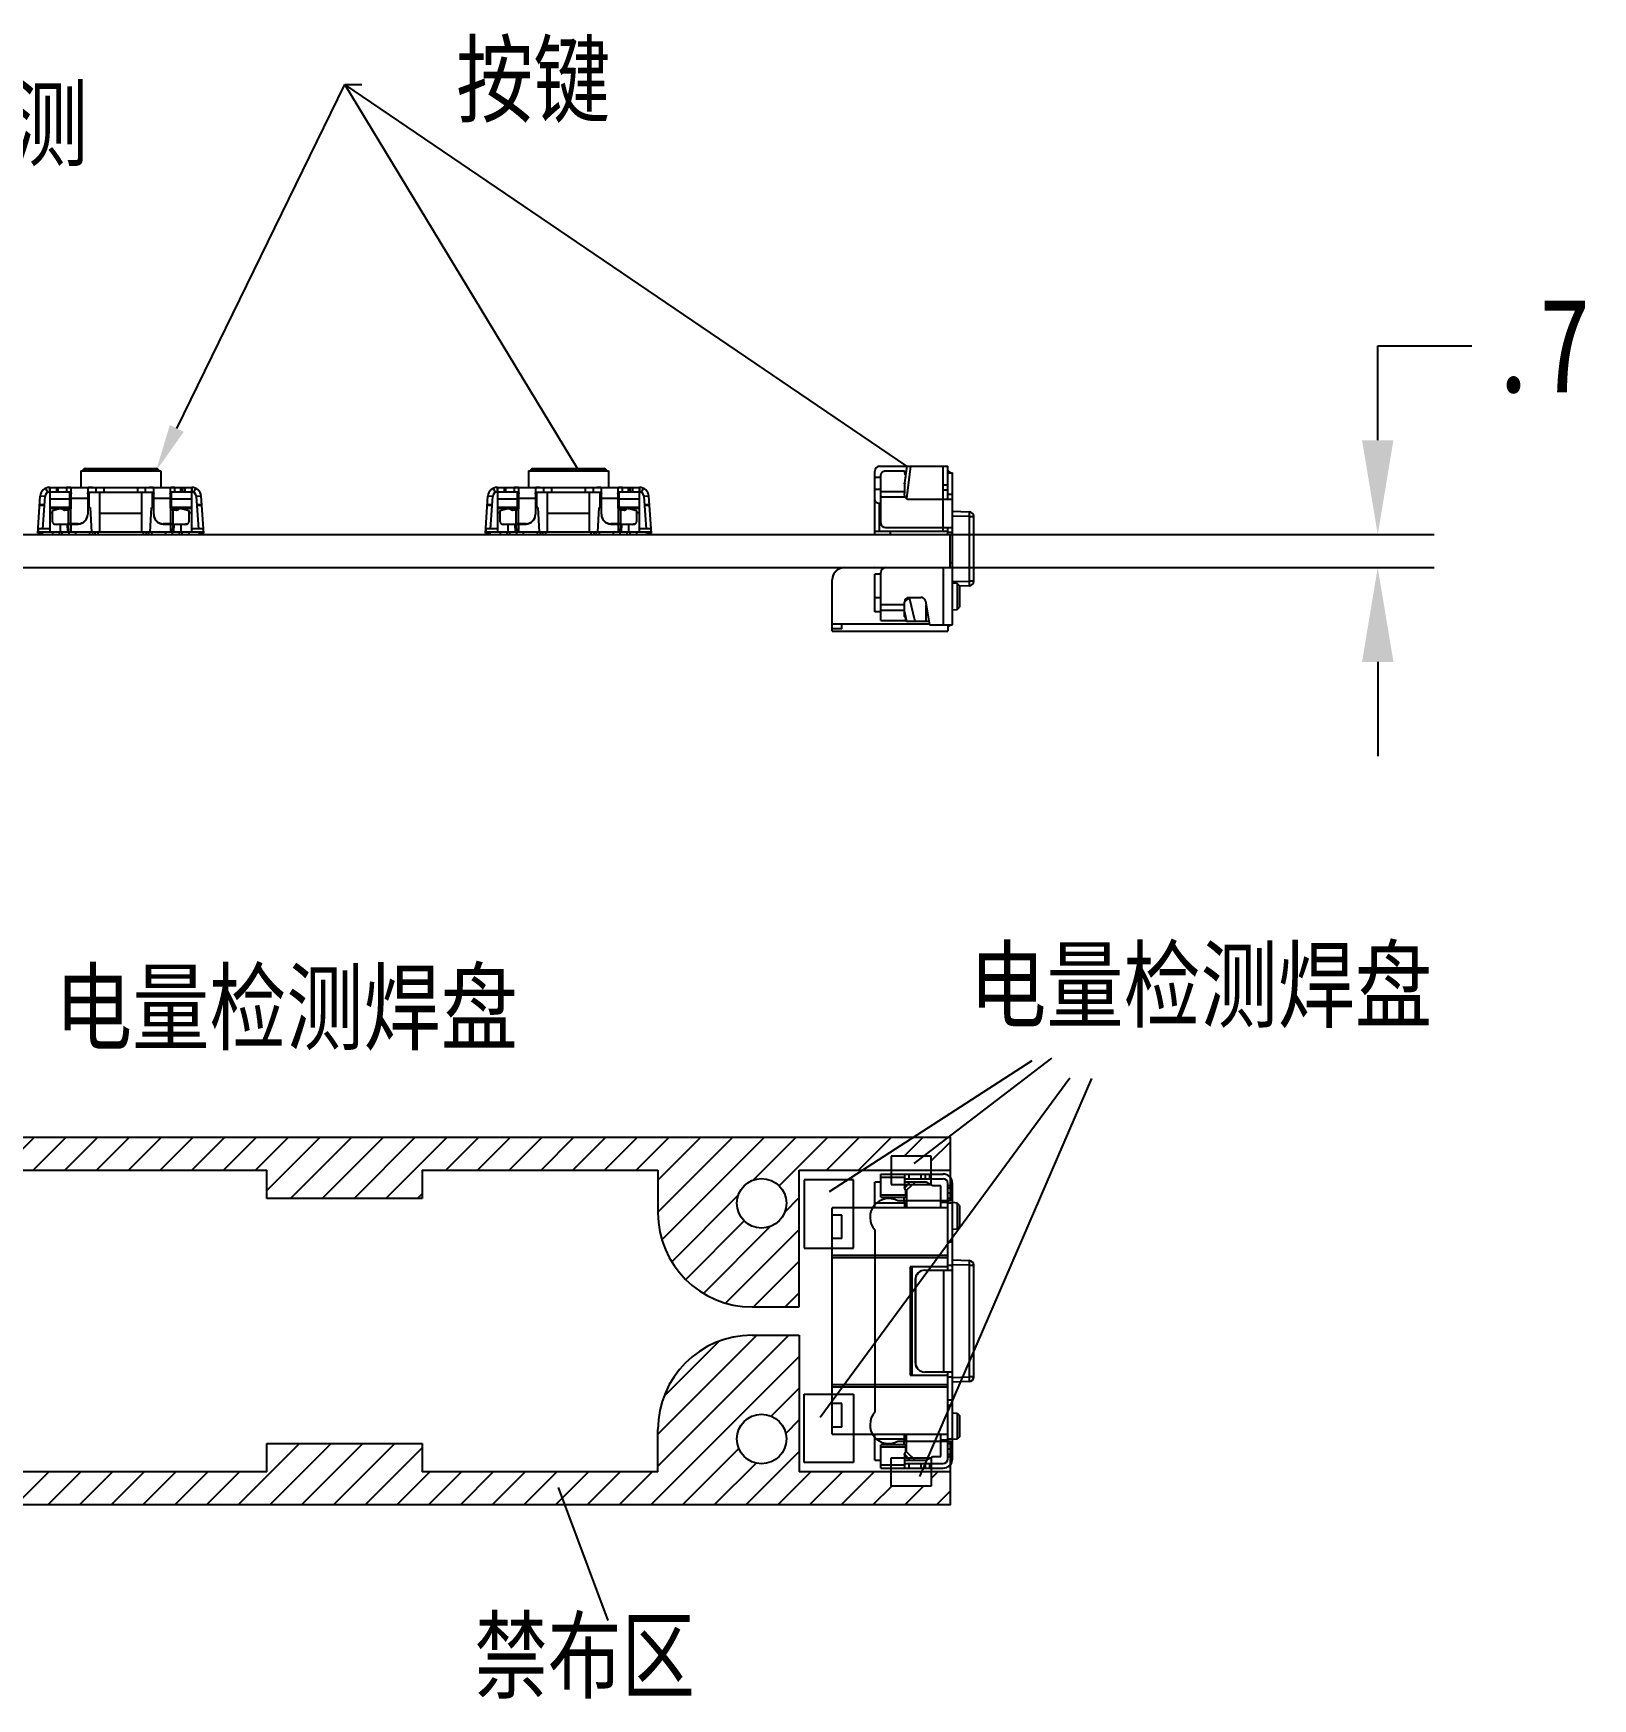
# Model space of a CAD drawing. Header units: millimetres. Extents: x 226.6 to 276.4, y 71.1 to 131.
# Drawn here: x 243.3 to 276.39, y 71.12 to 106.45 of the extents above; entities that cross this region are included whole.
import ezdxf
from ezdxf import colors
from ezdxf.entities.mleader import LeaderData, LeaderLine
from ezdxf.math import Vec2, Vec3

# ---------------------------------------------------------------- set-up
doc = ezdxf.new("R2010")
doc.units = ezdxf.units.MM
doc.header["$LTSCALE"] = 16.335
doc.header["$PDMODE"] = 3
doc.header["$PDSIZE"] = 0.3125
doc.layers.get('0').update_dxf_attribs({"linetype": 'CONTINUOUS'})
doc.layers.get('Defpoints').update_dxf_attribs({"linetype": 'CONTINUOUS'})
for name, color, linetype in [('dim', 3, 'CONTINUOUS'), ('limit_line', 140, 'CONTINUOUS'), ('pad', 31, 'CONTINUOUS'), ('SKSNLA_switch', 2, 'CONTINUOUS')]:
    doc.layers.add(name, color=color, linetype=linetype)
doc.styles.get("Standard").update_dxf_attribs({"font": 'txt', "width": 0.8})
doc.dimstyles.get("Standard").update_dxf_attribs({"dimtxt": 2, "dimasz": 2, "dimexe": 1.2, "dimexo": 0, "dimtad": 0, "dimtih": 1, "dimtoh": 1, "dimzin": 12, "dimdsep": 46, "dimtxsty": 'STANDARD', "dimcen": 0, "dimadec": 0, "dimazin": 1, "dimtp": 0.01, "dimtm": 0.01, "dimtfac": 1, "dimtofl": 0, "dimtmove": 0, "dimatfit": 3, "dimfxl": 1, "dimtolj": 1, "dimtzin": 0, "dimarcsym": 0})

# ---------------------------------------------------------------- blocks, each defined once
blk = doc.blocks.new('*D3')
at = {"layer": 'Defpoints', "color": 0, "transparency": 16777216}
for p in [(250.509, 95.819), (271.833, 95.819), (250.431, 95.115)]:
    blk.add_point(p, dxfattribs=at)
at = {"layer": 'dim', "color": 0, "lineweight": -2, "transparency": 16777216}
for p, q in [((271.833, 97.819), (271.833, 99.819)), ((271.833, 99.819), (273.833, 99.819)), ((250.509, 95.819), (273.033, 95.819)), ((250.431, 95.115), (273.033, 95.115)), ((271.833, 93.115), (271.833, 91.115))]:
    blk.add_line(p, q, dxfattribs=at)
at = {"layer": 'dim', "color": 0, "transparency": 16777216}
for points in [[(271.5, 97.819), (272.166, 97.819), (271.833, 95.819)], [(271.5, 93.115), (272.166, 93.115), (271.833, 95.115)]]:
    blk.add_solid(points, dxfattribs=at)
at = {"layer": 'dim', "color": 0, "transparency": 16777216, "insert": (275.258, 99.819), "char_height": 2, "attachment_point": 5}
blk.add_mtext('\\A1;.7', dxfattribs=at)

msp = doc.modelspace()

# ---------------------------------------------------------------- hatches: boundary and pattern name
at = {"layer": 'limit_line'}
h = msp.add_hatch(dxfattribs=at)
h.set_pattern_fill('ANSI31', color=256, scale=0.15)
h.paths.add_polyline_path([(262.759, 83.03), (241.909, 83.03), (241.909, 82.78), (233.409, 82.78), (233.409, 82.33), (248.259, 82.33), (248.259, 81.73), (251.559, 81.73), (251.559, 82.33), (256.559, 82.33), (256.559, 81.43, 0.414214), (258.559, 79.43), (259.559, 79.43), (259.559, 82.33), (261.509, 82.33), (261.509, 82.63), (262.359, 82.63), (262.359, 82.33), (262.759, 82.33)])
h.paths.add_polyline_path([(259.284, 81.63, -1), (258.234, 81.63, -1)], flags=16)
h.paths.add_polyline_path([(262.759, 75.93), (262.359, 75.93), (262.359, 75.63), (261.509, 75.63), (261.509, 75.93), (259.559, 75.93), (259.559, 78.83), (258.559, 78.83, 0.414214), (256.559, 76.83), (256.559, 75.93), (251.559, 75.93), (251.559, 76.531), (248.259, 76.531), (248.259, 75.93), (233.409, 75.93), (233.409, 75.48), (241.909, 75.48), (241.909, 75.23), (262.759, 75.23)])
h.paths.add_polyline_path([(258.234, 76.63, -1), (259.284, 76.63, -1)], flags=16)

# ---------------------------------------------------------------- linework, layer by layer
for p, q in [((254.851, 97.219), (249.917, 105.364)), ((261.839, 97.265), (249.917, 105.364)), ((232.559, 95.819), (262.759, 95.819)), ((262.759, 95.115), (262.759, 95.819)), ((232.559, 95.115), (262.809, 95.115)), ((260.201, 81.882), (264.502, 84.661)), ((261.998, 82.473), (264.919, 84.708)), ((260.001, 77.09), (265.298, 84.289)), ((262.114, 75.83), (265.767, 84.274)), ((254.445, 75.599), (255.493, 72.779))]:
    msp.add_line(p, q)
msp.add_lwpolyline([(241.909, 83.03), (262.759, 83.03), (262.759, 81.68), (261.652, 81.68, 0.841815), (261.159, 81.066), (261.159, 77.195, 0.841815), (261.652, 76.58), (262.759, 76.58), (262.759, 75.23), (241.909, 75.23)], format="xyb")
for centre in [(258.759, 81.63), (258.759, 76.63)]:
    msp.add_circle(centre, 0.525)
for p, q in [((233.409, 82.33), (248.259, 82.33)), ((248.259, 81.73), (248.259, 82.33)), ((251.559, 82.33), (251.559, 81.73)), ((251.559, 82.33), (256.559, 82.33)), ((256.559, 82.33), (256.559, 81.43)), ((259.559, 79.43), (259.559, 82.33)), ((259.559, 82.33), (262.759, 82.33)), ((251.559, 81.73), (248.259, 81.73)), ((258.559, 79.43), (259.559, 79.43)), ((258.559, 78.83), (259.559, 78.83)), ((259.559, 78.83), (259.559, 75.93)), ((256.559, 75.93), (256.559, 76.83)), ((248.259, 76.531), (251.559, 76.531)), ((248.259, 75.93), (248.259, 76.531)), ((251.559, 76.531), (251.559, 75.93)), ((248.259, 75.93), (233.409, 75.93)), ((256.559, 75.93), (251.559, 75.93)), ((262.759, 75.93), (259.559, 75.93))]:
    msp.add_line(p, q, dxfattribs=at)
for centre, start, end in [((258.559, 81.43), 180, 270), ((258.559, 76.83), 90, 180)]:
    msp.add_arc(centre, 2, start, end, dxfattribs=at)
at = {"layer": 'pad'}
for p, q in [((262.359, 82.63), (261.509, 82.63)), ((261.509, 82.63), (261.509, 82.03)), ((262.359, 82.03), (262.359, 82.63)), ((260.709, 82.13), (259.659, 82.13)), ((259.659, 82.13), (259.659, 80.68)), ((260.709, 80.68), (260.709, 82.13)), ((261.509, 82.03), (262.359, 82.03)), ((259.659, 80.68), (260.709, 80.68)), ((259.659, 77.58), (260.709, 77.58)), ((259.659, 76.13), (259.659, 77.58)), ((260.709, 77.58), (260.709, 76.13)), ((260.709, 76.13), (259.659, 76.13)), ((261.509, 76.23), (262.359, 76.23)), ((261.509, 75.63), (261.509, 76.23)), ((262.359, 76.23), (262.359, 75.63)), ((262.359, 75.63), (261.509, 75.63))]:
    msp.add_line(p, q, dxfattribs=at)
at = {"layer": 'SKSNLA_switch'}
for p, q in [((244.309, 97.169), (244.309, 96.819)), ((244.309, 97.169), (246.009, 97.169)), ((244.373, 97.204), (244.339, 97.169)), ((244.373, 97.204), (245.944, 97.204)), ((244.409, 97.219), (245.909, 97.219)), ((245.944, 97.204), (245.979, 97.169)), ((246.009, 97.169), (246.009, 96.819)), ((253.809, 97.169), (255.509, 97.169)), ((253.809, 97.169), (253.809, 96.819)), ((253.873, 97.204), (253.839, 97.169)), ((253.873, 97.204), (255.444, 97.204)), ((253.909, 97.219), (255.409, 97.219)), ((255.444, 97.204), (255.479, 97.169)), ((255.509, 97.169), (255.509, 96.819)), ((261.159, 95.819), (261.159, 97.165)), ((261.259, 97.265), (262.709, 97.265)), ((261.839, 97.265), (261.794, 96.917)), ((261.919, 97.265), (261.832, 96.583)), ((262.609, 95.885), (262.609, 97.265)), ((262.709, 96.565), (262.709, 97.265)), ((243.652, 96.719), (243.652, 96.819)), ((243.652, 96.819), (246.665, 96.819)), ((243.659, 95.869), (243.659, 96.819)), ((243.794, 96.819), (243.794, 96.719)), ((243.829, 96.719), (243.829, 96.819)), ((244.009, 96.819), (244.009, 96.719)), ((244.636, 96.719), (244.636, 96.819)), ((244.798, 96.819), (244.798, 96.719)), ((244.805, 96.719), (244.805, 96.819)), ((245.512, 96.819), (245.512, 96.719)), ((245.52, 96.719), (245.52, 96.819)), ((245.681, 96.819), (245.681, 96.719)), ((246.309, 96.719), (246.309, 96.819)), ((246.429, 96.819), (246.429, 96.719)), ((246.479, 96.719), (246.479, 96.819)), ((246.529, 96.719), (246.529, 96.819)), ((246.659, 96.819), (246.659, 95.869)), ((246.665, 96.819), (246.665, 96.719)), ((253.152, 96.819), (256.165, 96.819)), ((253.152, 96.719), (253.152, 96.819)), ((253.159, 95.869), (253.159, 96.819)), ((253.294, 96.819), (253.294, 96.719)), ((253.329, 96.719), (253.329, 96.819)), ((253.509, 96.819), (253.509, 96.719)), ((254.136, 96.719), (254.136, 96.819)), ((254.298, 96.819), (254.298, 96.719)), ((254.305, 96.719), (254.305, 96.819)), ((255.012, 96.819), (255.012, 96.719)), ((255.02, 96.719), (255.02, 96.819)), ((255.181, 96.819), (255.181, 96.719)), ((255.809, 96.719), (255.809, 96.819)), ((255.929, 96.819), (255.929, 96.719)), ((255.979, 96.719), (255.979, 96.819)), ((256.029, 96.719), (256.029, 96.819)), ((256.159, 96.819), (256.159, 95.869)), ((256.165, 96.819), (256.165, 96.719)), ((261.289, 97.026), (261.159, 97.026)), ((261.289, 96.065), (261.289, 97.09)), ((261.789, 97.16), (261.389, 97.16)), ((261.807, 97.097), (261.789, 97.16)), ((261.789, 96.892), (261.789, 96.687)), ((261.798, 96.912), (261.794, 96.917)), ((261.809, 97.083), (261.809, 97.031)), ((262.709, 96.865), (262.609, 96.865)), ((262.709, 97.125), (262.809, 97.125)), ((262.809, 93.905), (262.809, 97.125)), ((243.398, 95.849), (243.452, 96.633)), ((243.44, 96.461), (243.54, 96.454)), ((243.552, 96.626), (243.452, 96.633)), ((243.504, 95.939), (243.552, 96.626)), ((243.61, 96.71), (243.567, 96.8)), ((244.079, 96.719), (243.652, 96.719)), ((244.079, 96.569), (243.659, 96.569)), ((244.079, 96.389), (244.079, 96.719)), ((244.109, 96.529), (244.079, 96.529)), ((244.109, 96.384), (244.109, 96.798)), ((244.109, 96.586), (244.459, 96.586)), ((244.459, 96.798), (244.459, 96.247)), ((244.489, 96.529), (244.459, 96.529)), ((244.489, 96.389), (244.489, 96.719)), ((244.489, 96.719), (245.829, 96.719)), ((244.709, 96.719), (244.709, 95.869)), ((245.609, 95.869), (245.609, 96.719)), ((245.829, 96.719), (245.829, 96.389)), ((245.829, 96.529), (245.859, 96.529)), ((245.859, 96.247), (245.859, 96.798)), ((245.859, 96.586), (246.209, 96.586)), ((246.209, 96.798), (246.209, 96.384)), ((246.209, 96.529), (246.239, 96.529)), ((246.239, 96.389), (246.239, 96.719)), ((246.665, 96.719), (246.239, 96.719)), ((246.659, 96.569), (246.239, 96.569)), ((246.708, 96.71), (246.75, 96.8)), ((246.865, 96.633), (246.765, 96.626)), ((246.813, 95.939), (246.765, 96.626)), ((246.777, 96.454), (246.877, 96.461)), ((246.92, 95.849), (246.865, 96.633)), ((252.898, 95.849), (252.952, 96.633)), ((252.94, 96.461), (253.04, 96.454)), ((253.052, 96.626), (252.952, 96.633)), ((253.004, 95.939), (253.052, 96.626)), ((253.11, 96.71), (253.067, 96.8)), ((253.579, 96.719), (253.152, 96.719)), ((253.579, 96.569), (253.159, 96.569)), ((253.579, 96.389), (253.579, 96.719)), ((253.609, 96.529), (253.579, 96.529)), ((253.609, 96.384), (253.609, 96.798)), ((253.609, 96.586), (253.959, 96.586)), ((253.959, 96.798), (253.959, 96.247)), ((253.989, 96.529), (253.959, 96.529)), ((253.989, 96.719), (255.329, 96.719)), ((253.989, 96.389), (253.989, 96.719)), ((254.209, 96.719), (254.209, 95.869)), ((255.109, 95.869), (255.109, 96.719)), ((255.329, 96.719), (255.329, 96.389)), ((255.329, 96.529), (255.359, 96.529)), ((255.359, 96.247), (255.359, 96.798)), ((255.359, 96.586), (255.709, 96.586)), ((255.709, 96.798), (255.709, 96.384)), ((255.709, 96.529), (255.739, 96.529)), ((256.165, 96.719), (255.739, 96.719)), ((255.739, 96.389), (255.739, 96.719)), ((256.159, 96.569), (255.739, 96.569)), ((256.208, 96.71), (256.25, 96.8)), ((256.365, 96.633), (256.265, 96.626)), ((256.313, 95.939), (256.265, 96.626)), ((256.277, 96.454), (256.377, 96.461)), ((256.42, 95.849), (256.365, 96.633)), ((261.159, 96.78), (261.289, 96.78)), ((261.259, 96.485), (261.289, 96.485)), ((261.259, 95.885), (261.259, 96.485)), ((261.789, 96.721), (261.289, 96.721)), ((261.289, 96.615), (261.802, 96.615)), ((261.889, 96.565), (262.809, 96.565)), ((262.609, 96.765), (262.709, 96.765)), ((262.809, 96.665), (262.709, 96.665)), ((243.538, 96.426), (243.438, 96.433)), ((244.109, 96.389), (243.659, 96.389)), ((243.659, 96.375), (244.059, 96.375)), ((243.659, 96.286), (243.711, 96.286)), ((243.711, 96.326), (243.838, 96.366)), ((243.711, 96.089), (243.711, 96.326)), ((243.851, 96.369), (243.892, 96.37)), ((243.903, 96.369), (243.892, 96.37)), ((243.903, 96.369), (243.915, 96.366)), ((243.961, 96.344), (243.93, 96.35)), ((243.968, 96.331), (243.958, 96.332)), ((243.96, 96.345), (243.961, 96.344)), ((244.044, 96.333), (243.968, 96.331)), ((244.053, 96.047), (244.053, 96.334)), ((244.059, 96.337), (244.059, 96.389)), ((244.099, 96.048), (244.099, 96.355)), ((244.509, 96.389), (244.459, 96.389)), ((244.509, 96.389), (244.536, 95.869)), ((244.709, 96.269), (245.609, 96.269)), ((245.781, 95.869), (245.809, 96.389)), ((245.859, 96.389), (245.809, 96.389)), ((246.659, 96.389), (246.209, 96.389)), ((246.218, 96.355), (246.218, 96.048)), ((246.259, 96.337), (246.259, 96.389)), ((246.259, 96.375), (246.659, 96.375)), ((246.264, 96.334), (246.264, 96.047)), ((246.349, 96.331), (246.273, 96.333)), ((246.36, 96.332), (246.349, 96.331)), ((246.387, 96.35), (246.356, 96.344)), ((246.415, 96.369), (246.402, 96.366)), ((246.425, 96.37), (246.415, 96.369)), ((246.425, 96.37), (246.466, 96.369)), ((246.479, 96.366), (246.606, 96.326)), ((246.606, 96.326), (246.606, 96.089)), ((246.606, 96.286), (246.659, 96.286)), ((246.879, 96.433), (246.779, 96.426)), ((253.038, 96.426), (252.938, 96.433)), ((253.609, 96.389), (253.159, 96.389)), ((253.159, 96.375), (253.559, 96.375)), ((253.159, 96.286), (253.211, 96.286)), ((253.211, 96.326), (253.338, 96.366)), ((253.211, 96.089), (253.211, 96.326)), ((253.351, 96.369), (253.392, 96.37)), ((253.403, 96.369), (253.392, 96.37)), ((253.403, 96.369), (253.415, 96.366)), ((253.461, 96.344), (253.43, 96.35)), ((253.468, 96.331), (253.458, 96.332)), ((253.46, 96.345), (253.461, 96.344)), ((253.544, 96.333), (253.468, 96.331)), ((253.553, 96.047), (253.553, 96.334)), ((253.559, 96.337), (253.559, 96.389)), ((253.599, 96.048), (253.599, 96.355)), ((254.009, 96.389), (253.959, 96.389)), ((254.009, 96.389), (254.036, 95.869)), ((254.209, 96.269), (255.109, 96.269)), ((255.281, 95.869), (255.309, 96.389)), ((255.359, 96.389), (255.309, 96.389)), ((256.159, 96.389), (255.709, 96.389)), ((255.718, 96.355), (255.718, 96.048)), ((255.759, 96.337), (255.759, 96.389)), ((255.759, 96.375), (256.159, 96.375)), ((255.764, 96.334), (255.764, 96.047)), ((255.849, 96.331), (255.773, 96.333)), ((255.86, 96.332), (255.849, 96.331)), ((255.887, 96.35), (255.856, 96.344)), ((255.915, 96.369), (255.902, 96.366)), ((255.925, 96.37), (255.915, 96.369)), ((255.925, 96.37), (255.966, 96.369)), ((255.979, 96.366), (256.106, 96.326)), ((256.106, 96.326), (256.106, 96.089)), ((256.106, 96.286), (256.159, 96.286)), ((256.379, 96.433), (256.279, 96.426)), ((262.809, 96.311), (263.162, 96.298)), ((263.162, 96.198), (262.809, 96.211)), ((263.162, 96.198), (263.259, 96.198)), ((263.162, 96.198), (263.162, 94.831)), ((263.259, 94.831), (263.259, 96.198)), ((243.398, 95.849), (243.497, 95.842)), ((243.409, 95.939), (243.409, 95.869)), ((243.659, 95.939), (243.409, 95.939)), ((246.909, 95.869), (243.409, 95.869)), ((243.497, 95.842), (243.499, 95.869)), ((243.709, 95.869), (243.709, 95.819)), ((243.748, 96.041), (243.759, 96.04)), ((243.759, 96.04), (244.053, 96.047)), ((243.759, 96.04), (243.79, 96.034)), ((243.759, 96.039), (243.779, 96.035)), ((243.79, 96.034), (243.779, 96.035)), ((243.79, 96.034), (244.084, 96.04)), ((243.859, 95.819), (243.859, 95.869)), ((243.876, 96.036), (243.876, 95.869)), ((243.909, 95.869), (243.909, 95.819)), ((244.037, 95.869), (244.03, 96.039)), ((244.047, 96.04), (244.054, 95.869)), ((244.059, 95.869), (244.059, 95.819)), ((244.259, 96.048), (244.099, 96.048)), ((244.099, 96.041), (244.259, 96.041)), ((244.105, 95.869), (244.105, 96.041)), ((244.209, 95.819), (244.209, 95.869)), ((244.259, 96.048), (244.259, 96.041)), ((244.497, 95.869), (244.497, 95.819)), ((244.568, 95.819), (244.568, 95.869)), ((244.609, 95.869), (244.609, 95.819)), ((244.68, 95.819), (244.68, 95.869)), ((245.637, 95.869), (245.637, 95.819)), ((245.708, 95.819), (245.708, 95.869)), ((245.749, 95.869), (245.749, 95.819)), ((245.82, 95.819), (245.82, 95.869)), ((246.059, 96.041), (246.059, 96.048)), ((246.218, 96.048), (246.059, 96.048)), ((246.059, 96.041), (246.218, 96.041)), ((246.109, 95.869), (246.109, 95.819)), ((246.212, 96.041), (246.212, 95.869)), ((246.233, 96.04), (246.528, 96.034)), ((246.259, 95.819), (246.259, 95.869)), ((246.264, 96.047), (246.559, 96.04)), ((246.264, 95.869), (246.27, 96.04)), ((246.287, 96.039), (246.281, 95.869)), ((246.409, 95.819), (246.409, 95.869)), ((246.442, 95.869), (246.442, 96.036)), ((246.459, 95.869), (246.459, 95.819)), ((246.528, 96.034), (246.559, 96.04)), ((246.538, 96.035), (246.528, 96.034)), ((246.559, 96.039), (246.538, 96.035)), ((246.559, 96.04), (246.569, 96.041)), ((246.609, 95.819), (246.609, 95.869)), ((246.909, 95.939), (246.659, 95.939)), ((246.82, 95.842), (246.818, 95.869)), ((246.82, 95.842), (246.92, 95.849)), ((246.909, 95.939), (246.909, 95.869)), ((246.909, 95.878), (246.918, 95.879)), ((252.898, 95.849), (252.997, 95.842)), ((253.159, 95.939), (252.909, 95.939)), ((252.909, 95.939), (252.909, 95.869)), ((256.409, 95.869), (252.909, 95.869)), ((252.997, 95.842), (252.999, 95.869)), ((253.209, 95.869), (253.209, 95.819)), ((253.248, 96.041), (253.259, 96.04)), ((253.259, 96.04), (253.553, 96.047)), ((253.259, 96.04), (253.29, 96.034)), ((253.259, 96.039), (253.279, 96.035)), ((253.29, 96.034), (253.279, 96.035)), ((253.29, 96.034), (253.584, 96.04)), ((253.359, 95.819), (253.359, 95.869)), ((253.376, 96.036), (253.376, 95.869)), ((253.409, 95.869), (253.409, 95.819)), ((253.537, 95.869), (253.53, 96.039)), ((253.547, 96.04), (253.554, 95.869)), ((253.559, 95.869), (253.559, 95.819)), ((253.759, 96.048), (253.599, 96.048)), ((253.599, 96.041), (253.759, 96.041)), ((253.605, 95.869), (253.605, 96.041)), ((253.709, 95.819), (253.709, 95.869)), ((253.759, 96.048), (253.759, 96.041)), ((253.997, 95.869), (253.997, 95.819)), ((254.068, 95.819), (254.068, 95.869)), ((254.109, 95.869), (254.109, 95.819)), ((254.18, 95.819), (254.18, 95.869)), ((255.137, 95.869), (255.137, 95.819)), ((255.208, 95.819), (255.208, 95.869)), ((255.249, 95.869), (255.249, 95.819)), ((255.32, 95.819), (255.32, 95.869)), ((255.718, 96.048), (255.559, 96.048)), ((255.559, 96.041), (255.559, 96.048)), ((255.559, 96.041), (255.718, 96.041)), ((255.609, 95.869), (255.609, 95.819)), ((255.712, 96.041), (255.712, 95.869)), ((255.733, 96.04), (256.028, 96.034)), ((255.759, 95.819), (255.759, 95.869)), ((255.764, 96.047), (256.059, 96.04)), ((255.764, 95.869), (255.77, 96.04)), ((255.787, 96.039), (255.781, 95.869)), ((255.909, 95.819), (255.909, 95.869)), ((255.942, 95.869), (255.942, 96.036)), ((255.959, 95.869), (255.959, 95.819)), ((256.028, 96.034), (256.059, 96.04)), ((256.038, 96.035), (256.028, 96.034)), ((256.059, 96.039), (256.038, 96.035)), ((256.059, 96.04), (256.069, 96.041)), ((256.109, 95.819), (256.109, 95.869)), ((256.409, 95.939), (256.159, 95.939)), ((256.32, 95.842), (256.318, 95.869)), ((256.32, 95.842), (256.42, 95.849)), ((256.409, 95.939), (256.409, 95.869)), ((256.409, 95.878), (256.418, 95.879)), ((262.709, 95.885), (261.159, 95.885)), ((261.389, 95.965), (262.809, 95.965)), ((261.489, 95.885), (261.489, 95.819)), ((262.709, 95.819), (262.709, 95.965)), ((262.709, 95.865), (262.809, 95.865)), ((261.159, 95.115), (260.507, 95.109)), ((262.609, 95.115), (262.609, 93.905)), ((262.809, 95.215), (262.759, 95.215)), ((260.259, 93.765), (260.259, 94.859)), ((261.289, 94.975), (261.159, 94.975)), ((261.159, 94.175), (261.159, 94.975)), ((261.289, 93.995), (261.289, 95.015)), ((262.809, 94.818), (263.162, 94.831)), ((262.909, 94.78), (262.809, 94.787)), ((262.959, 94.73), (262.909, 94.78)), ((262.909, 94.78), (262.909, 94.23)), ((263.162, 94.731), (262.959, 94.724)), ((262.959, 94.73), (262.959, 94.28)), ((263.259, 94.831), (263.162, 94.831)), ((261.289, 94.475), (261.159, 94.475)), ((261.789, 94.085), (261.789, 94.385)), ((261.79, 94.39), (261.9, 94.475)), ((261.9, 94.475), (261.848, 94.475)), ((261.889, 94.485), (262.139, 94.485)), ((262.014, 93.976), (261.9, 94.475)), ((262.237, 94.401), (262.319, 93.905)), ((261.289, 94.175), (261.159, 94.175)), ((261.789, 94.327), (261.289, 94.327)), ((261.289, 94.214), (261.789, 94.214)), ((261.289, 93.995), (261.809, 93.995)), ((261.789, 94.178), (261.835, 93.976)), ((261.799, 94.07), (261.799, 94.134)), ((261.809, 94.09), (261.809, 93.995)), ((262.25, 93.976), (262.25, 94.323)), ((262.809, 94.222), (262.909, 94.23)), ((262.909, 94.23), (262.959, 94.28)), ((262.317, 93.915), (260.259, 93.915)), ((260.459, 93.815), (260.259, 93.815)), ((260.259, 93.765), (262.709, 93.765)), ((260.459, 93.815), (260.459, 93.915)), ((262.307, 93.976), (261.835, 93.976)), ((262.319, 93.905), (262.809, 93.905)), ((262.709, 93.905), (262.709, 93.765)), ((261.289, 82.08), (261.159, 82.08)), ((261.159, 81.53), (261.159, 82.08)), ((261.289, 82.25), (262.609, 82.25)), ((261.289, 81.756), (261.289, 82.25)), ((261.289, 82.185), (261.789, 82.185)), ((261.789, 82.25), (261.789, 81.962)), ((261.789, 82.15), (262.609, 82.15)), ((262.25, 82.08), (261.789, 82.08)), ((261.79, 81.954), (261.9, 82.08)), ((262.014, 82.08), (261.835, 81.905)), ((261.889, 82.15), (261.889, 82.25)), ((262.139, 82.25), (262.139, 82.15)), ((262.237, 82.15), (262.237, 82.25)), ((262.389, 82), (262.25, 82.08)), ((262.319, 82.25), (262.319, 82.15)), ((262.337, 82.03), (262.359, 82.03)), ((262.359, 82.03), (262.359, 82.15)), ((262.559, 82), (262.389, 82)), ((262.559, 81.53), (262.559, 82)), ((262.709, 80.28), (262.709, 82.05)), ((262.809, 82), (262.709, 82)), ((262.809, 76.21), (262.809, 82.05)), ((261.789, 81.63), (261.159, 81.63)), ((261.289, 81.806), (261.809, 81.806)), ((261.289, 81.756), (261.809, 81.756)), ((261.77, 81.756), (261.789, 81.63)), ((261.789, 81.63), (261.789, 81.53)), ((261.809, 81.91), (261.809, 81.756)), ((261.809, 81.905), (261.835, 81.905)), ((261.835, 81.905), (261.835, 81.53)), ((262.709, 81.68), (262.559, 81.68)), ((262.559, 81.65), (262.709, 81.65)), ((262.809, 81.95), (262.709, 81.95)), ((262.709, 81.85), (262.809, 81.85)), ((262.809, 81.73), (262.709, 81.73)), ((262.809, 81.63), (262.709, 81.63)), ((262.909, 81.635), (262.81, 81.643)), ((262.959, 81.585), (262.909, 81.635)), ((262.909, 81.635), (262.909, 81.085)), ((262.709, 81.53), (260.259, 81.53)), ((260.259, 76.73), (260.259, 81.53)), ((260.459, 81.38), (260.259, 81.38)), ((260.459, 80.88), (260.459, 81.38)), ((262.959, 81.585), (262.959, 81.135)), ((262.809, 81.078), (262.909, 81.085)), ((262.909, 81.085), (262.959, 81.135)), ((260.459, 80.88), (260.259, 80.88)), ((262.709, 80.81), (262.809, 80.81)), ((260.259, 80.53), (262.709, 80.53)), ((260.259, 80.48), (262.709, 80.48)), ((262.709, 80.28), (261.909, 80.28)), ((261.909, 80.28), (261.909, 77.98)), ((261.944, 80.28), (261.944, 77.98)), ((262.223, 80.21), (262.809, 80.21)), ((262.616, 80.21), (262.616, 78.05)), ((262.809, 80.31), (262.709, 80.31)), ((262.709, 80.21), (262.709, 80.279)), ((262.809, 80.427), (263.162, 80.414)), ((263.162, 80.314), (262.809, 80.327)), ((263.162, 80.314), (263.259, 80.314)), ((263.162, 80.314), (263.162, 77.947)), ((263.259, 77.947), (263.259, 80.314)), ((261.944, 80.095), (261.909, 80.095)), ((261.909, 79.953), (261.944, 79.953)), ((262.019, 80.01), (262.023, 80.01)), ((262.019, 80.01), (262.019, 78.25)), ((262.023, 80.01), (262.023, 78.25)), ((261.944, 78.307), (261.909, 78.307)), ((261.909, 78.166), (261.944, 78.166)), ((262.023, 78.25), (262.019, 78.25)), ((262.709, 77.78), (260.259, 77.78)), ((261.909, 77.98), (262.709, 77.98)), ((262.809, 78.05), (262.223, 78.05)), ((262.709, 77.981), (262.709, 78.05)), ((262.709, 76.21), (262.709, 77.98)), ((262.709, 77.95), (262.809, 77.95)), ((262.809, 77.934), (263.162, 77.947)), ((263.162, 77.847), (262.809, 77.834)), ((263.259, 77.947), (263.162, 77.947)), ((262.709, 77.73), (260.259, 77.73)), ((260.459, 77.38), (260.259, 77.38)), ((260.459, 76.88), (260.459, 77.38)), ((262.809, 77.45), (262.709, 77.45)), ((262.709, 77.35), (262.809, 77.35)), ((262.809, 77.183), (262.909, 77.175)), ((262.909, 77.175), (262.959, 77.125)), ((262.909, 77.175), (262.909, 76.625)), ((262.959, 77.125), (262.959, 76.675)), ((260.459, 76.88), (260.259, 76.88)), ((260.259, 76.73), (262.709, 76.73)), ((261.159, 76.18), (261.159, 76.73)), ((261.789, 76.63), (261.789, 76.73)), ((261.835, 76.355), (261.835, 76.73)), ((262.559, 76.26), (262.559, 76.73)), ((262.959, 76.675), (262.909, 76.625)), ((261.159, 76.63), (261.789, 76.63)), ((261.809, 76.505), (261.289, 76.505)), ((261.289, 76.01), (261.289, 76.505)), ((261.809, 76.455), (261.289, 76.455)), ((261.789, 76.63), (261.77, 76.505)), ((261.809, 76.505), (261.809, 76.351)), ((261.835, 76.355), (261.809, 76.355)), ((261.835, 76.355), (262.014, 76.18)), ((262.559, 76.61), (262.709, 76.61)), ((262.709, 76.58), (262.559, 76.58)), ((262.709, 76.63), (262.809, 76.63)), ((262.709, 76.53), (262.809, 76.53)), ((262.809, 76.41), (262.709, 76.41)), ((262.909, 76.625), (262.81, 76.618)), ((261.159, 76.18), (261.289, 76.18)), ((261.789, 76.075), (261.289, 76.075)), ((261.289, 76.01), (262.609, 76.01)), ((261.789, 76.299), (261.789, 76.01)), ((261.789, 76.18), (262.25, 76.18)), ((261.789, 76.11), (262.609, 76.11)), ((261.9, 76.18), (261.79, 76.307)), ((261.889, 76.01), (261.889, 76.11)), ((262.139, 76.11), (262.139, 76.01)), ((262.237, 76.01), (262.237, 76.11)), ((262.25, 76.18), (262.389, 76.26)), ((262.319, 76.11), (262.319, 76.01)), ((262.337, 76.23), (262.359, 76.23)), ((262.359, 76.23), (262.359, 76.11)), ((262.389, 76.26), (262.559, 76.26)), ((262.709, 76.31), (262.809, 76.31)), ((262.709, 76.26), (262.809, 76.26))]:
    msp.add_line(p, q, dxfattribs=at)
for centre, radius, start, end in [((244.409, 97.169), 0.05, 90, 135.5847), ((245.909, 97.169), 0.05, 44.4153, 90), ((253.909, 97.169), 0.05, 90, 135.5847), ((255.409, 97.169), 0.05, 44.4153, 90), ((261.259, 97.165), 0.1, 90, 180), ((262.609, 96.998), 0.2, 39.6077, 59.9121), ((243.652, 96.619), 0.2, 90, 176), ((246.665, 96.619), 0.2, 4, 90), ((253.152, 96.619), 0.2, 90, 176), ((256.165, 96.619), 0.2, 4, 90), ((243.652, 96.619), 0.1, 90, 176), ((246.665, 96.619), 0.1, 4, 90), ((253.152, 96.619), 0.1, 90, 176), ((256.165, 96.619), 0.1, 4, 90), ((261.889, 96.665), 0.1, 210, 270), ((243.852, 96.323), 0.0461, 91.3588, 107.8893), ((244.001, 96.373), 0.0492, 216.0043, 222.9808), ((243.999, 96.372), 0.0474, 222.9502, 232.7907), ((243.998, 96.37), 0.0453, 232.8511, 239.1963), ((244.043, 96.379), 0.0459, 271.3285, 282.4684), ((244.059, 96.384), 0.0498, 324.4279, 359.9952), ((244.259, 96.247), 0.2, 269.9233, 359.921), ((244.259, 96.24), 0.2, 269.9233, 359.921), ((246.058, 96.247), 0.2, 180.079, 270.0767), ((246.058, 96.24), 0.2, 180.079, 270.0767), ((246.259, 96.384), 0.0498, 180.0048, 215.5721), ((246.274, 96.379), 0.0459, 257.5316, 268.6715), ((246.319, 96.37), 0.0457, 300.8221, 305.9062), ((246.319, 96.371), 0.0459, 305.9069, 307.0948), ((246.318, 96.372), 0.0471, 307.131, 317.0585), ((246.318, 96.372), 0.0476, 317.0403, 323.9835), ((246.395, 96.316), 0.0479, 142.4117, 144.0146), ((246.465, 96.323), 0.0461, 72.1107, 88.6412), ((253.352, 96.323), 0.0461, 91.3588, 107.8893), ((253.501, 96.373), 0.0492, 216.0043, 222.9808), ((253.499, 96.372), 0.0474, 222.9502, 232.7907), ((253.498, 96.37), 0.0453, 232.8511, 239.1963), ((253.543, 96.379), 0.0459, 271.3285, 282.4684), ((253.559, 96.384), 0.0498, 324.4279, 359.9952), ((253.759, 96.247), 0.2, 269.9233, 359.921), ((253.759, 96.24), 0.2, 269.9233, 359.921), ((255.558, 96.247), 0.2, 180.079, 270.0767), ((255.558, 96.24), 0.2, 180.079, 270.0767), ((255.759, 96.384), 0.0498, 180.0048, 215.5721), ((255.774, 96.379), 0.0459, 257.5316, 268.6715), ((255.819, 96.37), 0.0457, 300.8221, 305.9062), ((255.819, 96.371), 0.0459, 305.9069, 307.0948), ((255.818, 96.372), 0.0471, 307.131, 317.0585), ((255.818, 96.372), 0.0476, 317.0403, 323.9835), ((255.895, 96.316), 0.0479, 142.4117, 144.0146), ((255.965, 96.323), 0.0461, 72.1107, 88.6412), ((263.159, 96.198), 0.1, 0, 87.9174), ((244.099, 93.966), 2.082, 89.9951, 91.2709), ((244.099, 95.364), 0.677, 89.979, 91.287), ((246.219, 94.017), 2.031, 88.713, 90.021), ((246.218, 95.347), 0.694, 88.7291, 90.0049), ((253.599, 93.966), 2.082, 89.9951, 91.2709), ((253.599, 95.364), 0.677, 89.979, 91.287), ((255.719, 94.017), 2.031, 88.713, 90.021), ((255.718, 95.347), 0.694, 88.7291, 90.0049), ((261.389, 96.065), 0.1, 180, 270), ((260.509, 94.865), 0.25, 90, 180.0001), ((260.509, 94.859), 0.25, 90.5, 180), ((261.389, 95.015), 0.1, 90, 180), ((263.159, 94.831), 0.1, 272.0826, 0), ((261.889, 94.385), 0.1, 90, 180), ((262.139, 94.385), 0.1, 9.3073, 90), ((262.609, 94.032), 0.2, 300.0878, 320.3921), ((262.609, 82.05), 0.2, 0, 90), ((262.609, 82.05), 0.1, 0, 90), ((262.219, 80.01), 0.2, 90.0202, 180.0183), ((262.223, 80.01), 0.2, 90.0202, 180.0183), ((263.159, 80.314), 0.1, 0, 87.9174), ((262.219, 78.25), 0.2, 179.9811, 269.9803), ((262.223, 78.25), 0.2, 179.9811, 269.9803), ((263.159, 77.947), 0.1, 272.0826, 0), ((262.609, 76.21), 0.2, 270, 0), ((262.609, 76.21), 0.1, 270, 0)]:
    msp.add_arc(centre, radius, start, end, dxfattribs=at)
for centre, major_axis, ratio, start_param, end_param in [((261.839, 96.911), (0.0369, 0.0748), 0.450851, -4.507414, -4.091146), ((261.259, 96.555), (0.1, 0), 0.700208, 3.141593, 4.712389), ((243.946, 96.308), (0.064, -0.0513), 0.462635, 1.718316, 2.395332), ((246.371, 96.308), (0.064, 0.0513), 0.462635, 0.746261, 1.423277), ((253.446, 96.308), (0.064, -0.0513), 0.462635, 1.718316, 2.395332), ((255.871, 96.308), (0.064, 0.0513), 0.462635, 0.746261, 1.423277)]:
    msp.add_ellipse(centre, major_axis=major_axis, ratio=ratio, start_param=start_param, end_param=end_param, dxfattribs=at)
for points, knots in [([(244.109, 96.798), (244.109, 96.801), (244.108, 96.804), (244.105, 96.808), (244.102, 96.811), (244.097, 96.813), (244.09, 96.816), (244.079, 96.817), (244.064, 96.818), (244.047, 96.819), (244.028, 96.819), (244.015, 96.819), (244.009, 96.819)], [0, 0, 0, 0, 0.067905, 0.101976, 0.139001, 0.180825, 0.228634, 0.343706, 0.483656, 0.643886, 0.818405, 1, 1, 1, 1]), ([(244.559, 96.819), (244.552, 96.819), (244.539, 96.819), (244.52, 96.819), (244.503, 96.818), (244.488, 96.817), (244.477, 96.816), (244.47, 96.813), (244.466, 96.811), (244.463, 96.808), (244.46, 96.805), (244.459, 96.802), (244.459, 96.799), (244.459, 96.798)], [0, 0, 0, 0, 0.181498, 0.355923, 0.516068, 0.655943, 0.770957, 0.818744, 0.86055, 0.897556, 0.931604, 0.965019, 1, 1, 1, 1]), ([(245.859, 96.798), (245.859, 96.801), (245.858, 96.804), (245.855, 96.808), (245.852, 96.811), (245.847, 96.813), (245.84, 96.816), (245.829, 96.817), (245.814, 96.818), (245.797, 96.819), (245.778, 96.819), (245.765, 96.819), (245.759, 96.819)], [0, 0, 0, 0, 0.067905, 0.101976, 0.139001, 0.180825, 0.228634, 0.343706, 0.483656, 0.643886, 0.818405, 1, 1, 1, 1]), ([(246.309, 96.819), (246.302, 96.819), (246.289, 96.819), (246.27, 96.819), (246.253, 96.818), (246.238, 96.817), (246.227, 96.816), (246.22, 96.813), (246.216, 96.811), (246.213, 96.808), (246.21, 96.805), (246.209, 96.802), (246.209, 96.799), (246.209, 96.798)], [0, 0, 0, 0, 0.181498, 0.355923, 0.516068, 0.655943, 0.770957, 0.818744, 0.86055, 0.897556, 0.931604, 0.965019, 1, 1, 1, 1]), ([(253.609, 96.798), (253.609, 96.801), (253.608, 96.804), (253.605, 96.808), (253.602, 96.811), (253.597, 96.813), (253.59, 96.816), (253.579, 96.817), (253.564, 96.818), (253.547, 96.819), (253.528, 96.819), (253.515, 96.819), (253.509, 96.819)], [0, 0, 0, 0, 0.067905, 0.101976, 0.139001, 0.180825, 0.228634, 0.343706, 0.483656, 0.643886, 0.818405, 1, 1, 1, 1]), ([(254.059, 96.819), (254.052, 96.819), (254.039, 96.819), (254.02, 96.819), (254.003, 96.818), (253.988, 96.817), (253.977, 96.816), (253.97, 96.813), (253.966, 96.811), (253.963, 96.808), (253.96, 96.805), (253.959, 96.802), (253.959, 96.799), (253.959, 96.798)], [0, 0, 0, 0, 0.181498, 0.355923, 0.516068, 0.655943, 0.770957, 0.818744, 0.86055, 0.897556, 0.931604, 0.965019, 1, 1, 1, 1]), ([(255.359, 96.798), (255.359, 96.801), (255.358, 96.804), (255.355, 96.808), (255.352, 96.811), (255.347, 96.813), (255.34, 96.816), (255.329, 96.817), (255.314, 96.818), (255.297, 96.819), (255.278, 96.819), (255.265, 96.819), (255.259, 96.819)], [0, 0, 0, 0, 0.067905, 0.101976, 0.139001, 0.180825, 0.228634, 0.343706, 0.483656, 0.643886, 0.818405, 1, 1, 1, 1]), ([(255.809, 96.819), (255.802, 96.819), (255.789, 96.819), (255.77, 96.819), (255.753, 96.818), (255.738, 96.817), (255.727, 96.816), (255.72, 96.813), (255.716, 96.811), (255.713, 96.808), (255.71, 96.805), (255.709, 96.802), (255.709, 96.799), (255.709, 96.798)], [0, 0, 0, 0, 0.181498, 0.355923, 0.516068, 0.655943, 0.770957, 0.818744, 0.86055, 0.897556, 0.931604, 0.965019, 1, 1, 1, 1]), ([(261.389, 97.16), (261.376, 97.16), (261.351, 97.157), (261.323, 97.144), (261.305, 97.13), (261.296, 97.117), (261.29, 97.104), (261.289, 97.094), (261.289, 97.09)], [0, 0, 0, 0, 0.287092, 0.553562, 0.675496, 0.789309, 0.896624, 1, 1, 1, 1]), ([(261.789, 96.892), (261.789, 96.895), (261.791, 96.903), (261.795, 96.91), (261.798, 96.912)], [0, 0, 0, 0, 0.479751, 1, 1, 1, 1]), ([(261.809, 97.083), (261.809, 97.086), (261.808, 97.091), (261.807, 97.095), (261.807, 97.097)], [0, 0, 0, 0, 0.747627, 1, 1, 1, 1]), ([(244.079, 96.716), (244.081, 96.716), (244.086, 96.715), (244.092, 96.712), (244.098, 96.709), (244.102, 96.705), (244.105, 96.7), (244.107, 96.694), (244.109, 96.688), (244.109, 96.683), (244.109, 96.681)], [0, 0, 0, 0, 0.146183, 0.278189, 0.398178, 0.510803, 0.62217, 0.738339, 0.863659, 1, 1, 1, 1]), ([(244.459, 96.681), (244.459, 96.683), (244.459, 96.688), (244.46, 96.694), (244.462, 96.7), (244.465, 96.705), (244.47, 96.709), (244.475, 96.712), (244.482, 96.715), (244.486, 96.716), (244.489, 96.716)], [0, 0, 0, 0, 0.136344, 0.261689, 0.377908, 0.489286, 0.601855, 0.721802, 0.853813, 1, 1, 1, 1]), ([(245.829, 96.716), (245.831, 96.716), (245.836, 96.715), (245.842, 96.712), (245.848, 96.709), (245.852, 96.705), (245.855, 96.7), (245.857, 96.694), (245.859, 96.688), (245.859, 96.683), (245.859, 96.681)], [0, 0, 0, 0, 0.146183, 0.278189, 0.398178, 0.510803, 0.62217, 0.738339, 0.863659, 1, 1, 1, 1]), ([(246.209, 96.681), (246.209, 96.683), (246.209, 96.688), (246.21, 96.694), (246.212, 96.7), (246.215, 96.705), (246.22, 96.709), (246.225, 96.712), (246.232, 96.715), (246.236, 96.716), (246.239, 96.716)], [0, 0, 0, 0, 0.136344, 0.261689, 0.377908, 0.489286, 0.601855, 0.721802, 0.853813, 1, 1, 1, 1]), ([(253.579, 96.716), (253.581, 96.716), (253.586, 96.715), (253.592, 96.712), (253.598, 96.709), (253.602, 96.705), (253.605, 96.7), (253.607, 96.694), (253.609, 96.688), (253.609, 96.683), (253.609, 96.681)], [0, 0, 0, 0, 0.146183, 0.278189, 0.398178, 0.510803, 0.62217, 0.738339, 0.863659, 1, 1, 1, 1]), ([(253.959, 96.681), (253.959, 96.683), (253.959, 96.688), (253.96, 96.694), (253.962, 96.7), (253.965, 96.705), (253.97, 96.709), (253.975, 96.712), (253.982, 96.715), (253.986, 96.716), (253.989, 96.716)], [0, 0, 0, 0, 0.136344, 0.261689, 0.377908, 0.489286, 0.601855, 0.721802, 0.853813, 1, 1, 1, 1]), ([(255.329, 96.716), (255.331, 96.716), (255.336, 96.715), (255.342, 96.712), (255.348, 96.709), (255.352, 96.705), (255.355, 96.7), (255.357, 96.694), (255.359, 96.688), (255.359, 96.683), (255.359, 96.681)], [0, 0, 0, 0, 0.146183, 0.278189, 0.398178, 0.510803, 0.62217, 0.738339, 0.863659, 1, 1, 1, 1]), ([(255.709, 96.681), (255.709, 96.683), (255.709, 96.688), (255.71, 96.694), (255.712, 96.7), (255.715, 96.705), (255.72, 96.709), (255.725, 96.712), (255.732, 96.715), (255.736, 96.716), (255.739, 96.716)], [0, 0, 0, 0, 0.136344, 0.261689, 0.377908, 0.489286, 0.601855, 0.721802, 0.853813, 1, 1, 1, 1]), ([(261.802, 96.615), (261.801, 96.621), (261.797, 96.645), (261.792, 96.669), (261.789, 96.687)], [0, 0, 0, 0, 0.259688, 1, 1, 1, 1]), ([(243.93, 96.351), (243.927, 96.355), (243.919, 96.363), (243.908, 96.367), (243.903, 96.369)], [0, 0, 0, 0, 0.502999, 1, 1, 1, 1]), ([(243.958, 96.332), (243.952, 96.334), (243.942, 96.338), (243.933, 96.346), (243.93, 96.351)], [0, 0, 0, 0, 0.496992, 1, 1, 1, 1]), ([(244.099, 96.355), (244.096, 96.353), (244.08, 96.346), (244.065, 96.34), (244.053, 96.334)], [0, 0, 0, 0, 0.252523, 1, 1, 1, 1]), ([(246.264, 96.334), (246.261, 96.336), (246.245, 96.343), (246.23, 96.35), (246.218, 96.355)], [0, 0, 0, 0, 0.246254, 1, 1, 1, 1]), ([(246.387, 96.35), (246.384, 96.346), (246.376, 96.338), (246.365, 96.334), (246.36, 96.332)], [0, 0, 0, 0, 0.502999, 1, 1, 1, 1]), ([(246.415, 96.369), (246.409, 96.367), (246.399, 96.363), (246.391, 96.355), (246.387, 96.35)], [0, 0, 0, 0, 0.496992, 1, 1, 1, 1]), ([(253.43, 96.351), (253.427, 96.355), (253.419, 96.363), (253.408, 96.367), (253.403, 96.369)], [0, 0, 0, 0, 0.502999, 1, 1, 1, 1]), ([(253.458, 96.332), (253.452, 96.334), (253.442, 96.338), (253.433, 96.346), (253.43, 96.351)], [0, 0, 0, 0, 0.496992, 1, 1, 1, 1]), ([(253.599, 96.355), (253.596, 96.353), (253.58, 96.346), (253.565, 96.34), (253.553, 96.334)], [0, 0, 0, 0, 0.252523, 1, 1, 1, 1]), ([(255.764, 96.334), (255.761, 96.336), (255.745, 96.343), (255.73, 96.35), (255.718, 96.355)], [0, 0, 0, 0, 0.246254, 1, 1, 1, 1]), ([(255.887, 96.35), (255.884, 96.346), (255.876, 96.338), (255.865, 96.334), (255.86, 96.332)], [0, 0, 0, 0, 0.502999, 1, 1, 1, 1]), ([(255.915, 96.369), (255.909, 96.367), (255.899, 96.363), (255.891, 96.355), (255.887, 96.35)], [0, 0, 0, 0, 0.496992, 1, 1, 1, 1]), ([(263.162, 96.298), (263.163, 96.298), (263.163, 96.298), (263.163, 96.296), (263.163, 96.294), (263.163, 96.29), (263.164, 96.286), (263.164, 96.281), (263.164, 96.275), (263.164, 96.266), (263.164, 96.253), (263.163, 96.236), (263.163, 96.218), (263.163, 96.205), (263.162, 96.198)], [0, 0, 0, 0, 0.00598, 0.02078, 0.044829, 0.077994, 0.119984, 0.170411, 0.228797, 0.294587, 0.445795, 0.618258, 0.805377, 1, 1, 1, 1]), ([(243.711, 96.089), (243.711, 96.084), (243.713, 96.073), (243.721, 96.058), (243.733, 96.047), (243.743, 96.042), (243.748, 96.041)], [0, 0, 0, 0, 0.255752, 0.507572, 0.755119, 1, 1, 1, 1]), ([(246.569, 96.041), (246.574, 96.042), (246.584, 96.047), (246.596, 96.058), (246.604, 96.073), (246.606, 96.084), (246.606, 96.089)], [0, 0, 0, 0, 0.244882, 0.492428, 0.744248, 1, 1, 1, 1]), ([(253.211, 96.089), (253.211, 96.084), (253.213, 96.073), (253.221, 96.058), (253.233, 96.047), (253.243, 96.042), (253.248, 96.041)], [0, 0, 0, 0, 0.255752, 0.507572, 0.755119, 1, 1, 1, 1]), ([(256.069, 96.041), (256.074, 96.042), (256.084, 96.047), (256.096, 96.058), (256.104, 96.073), (256.106, 96.084), (256.106, 96.089)], [0, 0, 0, 0, 0.244882, 0.492428, 0.744248, 1, 1, 1, 1]), ([(263.162, 94.831), (263.163, 94.825), (263.163, 94.812), (263.163, 94.794), (263.164, 94.777), (263.164, 94.764), (263.164, 94.754), (263.164, 94.749), (263.164, 94.744), (263.163, 94.739), (263.163, 94.736), (263.163, 94.734), (263.163, 94.732), (263.163, 94.731), (263.162, 94.731)], [0, 0, 0, 0, 0.194608, 0.381718, 0.554177, 0.705387, 0.771181, 0.829572, 0.880003, 0.921998, 0.955167, 0.97922, 0.99402, 1, 1, 1, 1]), ([(261.789, 94.172), (261.789, 94.17), (261.789, 94.167), (261.791, 94.164), (261.792, 94.163)], [0, 0, 0, 0, 0.476999, 1, 1, 1, 1]), ([(261.799, 94.07), (261.796, 94.072), (261.792, 94.075), (261.789, 94.081), (261.789, 94.084), (261.789, 94.085)], [0, 0, 0, 0, 0.549913, 0.782772, 1, 1, 1, 1]), ([(261.809, 94.055), (261.809, 94.057), (261.808, 94.059), (261.805, 94.065), (261.802, 94.068), (261.799, 94.07)], [0, 0, 0, 0, 0.216981, 0.449719, 1, 1, 1, 1]), ([(261.799, 81.936), (261.796, 81.939), (261.791, 81.948), (261.789, 81.957), (261.789, 81.962)], [0, 0, 0, 0, 0.507567, 1, 1, 1, 1]), ([(261.809, 81.91), (261.809, 81.914), (261.807, 81.924), (261.802, 81.932), (261.799, 81.936)], [0, 0, 0, 0, 0.492375, 1, 1, 1, 1]), ([(263.162, 80.414), (263.163, 80.414), (263.163, 80.413), (263.163, 80.412), (263.163, 80.409), (263.163, 80.406), (263.164, 80.402), (263.164, 80.397), (263.164, 80.391), (263.164, 80.382), (263.164, 80.369), (263.163, 80.352), (263.163, 80.333), (263.163, 80.32), (263.162, 80.314)], [0, 0, 0, 0, 0.005969, 0.020742, 0.044751, 0.077866, 0.119804, 0.170181, 0.228522, 0.294276, 0.445453, 0.617957, 0.805196, 1, 1, 1, 1]), ([(263.162, 77.947), (263.163, 77.94), (263.163, 77.928), (263.163, 77.909), (263.164, 77.892), (263.164, 77.879), (263.164, 77.87), (263.164, 77.864), (263.164, 77.859), (263.163, 77.855), (263.163, 77.851), (263.163, 77.849), (263.163, 77.848), (263.163, 77.847), (263.162, 77.847)], [0, 0, 0, 0, 0.194801, 0.382025, 0.554521, 0.705699, 0.771455, 0.829801, 0.880181, 0.922124, 0.955243, 0.979255, 0.99403, 1, 1, 1, 1]), ([(261.789, 76.299), (261.789, 76.304), (261.791, 76.313), (261.796, 76.321), (261.799, 76.325)], [0, 0, 0, 0, 0.492375, 1, 1, 1, 1]), ([(261.799, 76.325), (261.802, 76.329), (261.807, 76.337), (261.809, 76.346), (261.809, 76.351)], [0, 0, 0, 0, 0.507567, 1, 1, 1, 1])]:
    msp.add_open_spline(points, degree=3, knots=knots, dxfattribs=at)

# ---------------------------------------------------------------- texts
at = {"char_height": 1.5, "attachment_point": 1}
for s, width, insert in [('{\\fSimSun|b0|i0|c134|p2;电量检测}', 6.98082, (237.921, 105.29)), ('{\\fSimSun|b0|i0|c134|p2;电量检测焊盘}', 11.18911, (263.164, 87.014)), ('{\\fSimSun|b0|i0|c134|p2;电量检测焊盘}', 11.18911, (243.765, 86.538))]:
    msp.add_mtext_dynamic_manual_height_columns(s, width=width, gutter_width=1, heights=[0], dxfattribs=dict(at, insert=insert))
at = {"insert": (252.663, 72.785), "char_height": 1.5, "width": 5.18078, "attachment_point": 1}
msp.add_mtext('禁布区\\P', dxfattribs=at)

# ---------------------------------------------------------------- dimensions: what is measured, and where the dimension line sits
at = {"layer": 'dim'}
dim = msp.add_linear_dim(base=(271.833, 95.819), p1=(250.431, 95.115), p2=(250.509, 95.819), angle=90, dimstyle='STANDARD', dxfattribs=at)
dim.commit()
dim.dimension.update_dxf_attribs({"geometry": '*D3', "text_midpoint": (275.258, 99.819), "dimtype": 160})

# ---------------------------------------------------------------- leaders
ml = msp.add_multileader_mtext('Standard')
ml.set_content('{\\fSimSun|b0|i0|c134|p2;按键}', color=256, style='STANDARD')
ml.set_leader_properties()
ml.build(insert=Vec2(0, 0))
ml.multileader.update_dxf_attribs({"text_right_attachment_type": 6, "dogleg_length": 0.36, "arrow_head_size": 1})
ctx = ml.context
ctx.base_point, ctx.char_height, ctx.arrow_head_size, ctx.plane_origin = Vec3(250.277, 105.364), 1.5, 1, Vec3(245.909, 97.169)
ctx.right_attachment = 6
notes = []
notes.append((ctx, [(0, (1, 1, 0), (249.917, 105.364), (1, 0), 0.36, [(0, [(245.909, 97.169)], 0, [])])]))
ctx.mtext.insert, ctx.mtext.flow_direction = Vec3(252.277, 106.223), 5
for ctx, leaders in notes:
    for number, flags, end, landing, length, lines in leaders:
        leader = LeaderData()
        leader.index, (leader.has_last_leader_line, leader.has_dogleg_vector, leader.attachment_direction) = number, flags
        leader.last_leader_point, leader.dogleg_vector, leader.dogleg_length = Vec3(end), Vec3(landing), length
        for number, points, colour, breaks in lines:
            line = LeaderLine()
            line.index, line.vertices, line.color, line.breaks = number, Vec3.list(points), colors.encode_raw_color(colour), breaks
            leader.lines.append(line)
        ctx.leaders.append(leader)

doc.saveas('drawing.dxf')
